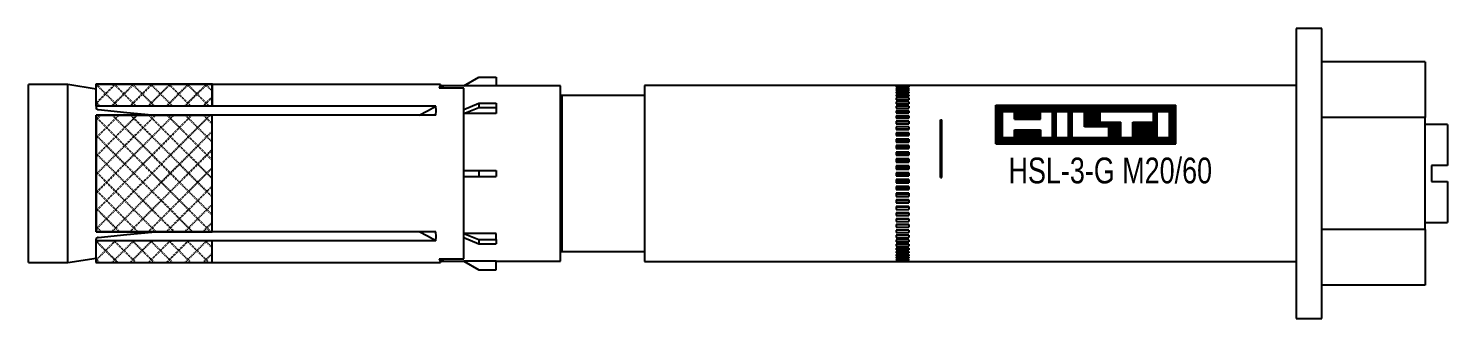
# Model space of a CAD drawing. Header units: millimetres. Extents: x 296 to 4896, y 152 to 3333.
# Drawn here: x 2755.9 to 2975.9, y 586.6 to 631.6 of the extents above; entities that cross this region are included whole.
import ezdxf
from ezdxf.enums import TextEntityAlignment as Align

# ---------------------------------------------------------------- set-up
doc = ezdxf.new("R2010")
doc.units = ezdxf.units.MM
doc.linetypes.add('DASHED', pattern=[0.25, 0.15625, -0.09375])
for name, color, linetype in [('1', 1, 'DASHED'), ('10', 1, 'Continuous'), ('150', 7, 'Continuous'), ('160', 7, 'Continuous'), ('3', 4, 'Continuous')]:
    doc.layers.add(name, color=color, linetype=linetype)
doc.styles.get("Standard").update_dxf_attribs({"font": 'arial.ttf'})

# ---------------------------------------------------------------- blocks, each defined once
blk = doc.blocks.new('*X190')
at = {"layer": '1', "color": 0, "linetype": 'ByBlock'}
for p, q in [((135.34, 193.18), (138.38, 196.22)), ((135.34, 196.01), (135.55, 196.22)), ((135.37, 196.22), (138.73, 192.86)), ((137.85, 192.86), (141.21, 196.22)), ((138.19, 196.22), (141.56, 192.86)), ((140.67, 192.86), (144.04, 196.22)), ((141.02, 196.22), (144.38, 192.86)), ((143.5, 192.86), (146.87, 196.22)), ((143.85, 196.22), (147.21, 192.86)), ((146.33, 192.86), (149.7, 196.22)), ((146.67, 196.22), (150.04, 192.86)), ((149.16, 192.86), (152.53, 196.22)), ((149.5, 196.22), (152.86, 192.86)), ((152.33, 196.22), (153.41, 195.14)), ((151.99, 192.86), (153.41, 194.27)), ((135.34, 193.42), (135.9, 192.86))]:
    blk.add_line(p, q, dxfattribs=at)
blk = doc.blocks.new('*X191')
at = {"layer": '1', "color": 0, "linetype": 'ByBlock'}
for p, q in [((135.43, 173.8), (153.01, 191.36)), ((135.43, 176.62), (150.18, 191.36)), ((135.43, 179.45), (147.36, 191.36)), ((135.43, 182.28), (144.53, 191.36)), ((135.43, 185.1), (141.7, 191.36)), ((135.43, 187.93), (138.87, 191.36)), ((135.43, 190.76), (136.04, 191.36)), ((135.43, 191.08), (153.15, 173.34)), ((137.97, 191.36), (153.37, 175.95)), ((140.79, 191.36), (153.37, 178.78)), ((143.62, 191.36), (153.37, 181.61)), ((146.45, 191.36), (153.37, 184.44)), ((149.27, 191.36), (153.37, 187.27)), ((152.1, 191.36), (153.37, 190.1)), ((135.43, 188.25), (150.32, 173.34)), ((137.8, 173.34), (153.37, 188.89)), ((135.43, 185.42), (147.49, 173.34)), ((140.63, 173.34), (153.37, 186.06)), ((143.46, 173.34), (153.37, 183.24)), ((135.43, 182.59), (144.66, 173.34)), ((146.29, 173.34), (153.37, 180.41)), ((135.43, 179.76), (141.84, 173.34)), ((135.43, 176.93), (139.01, 173.34)), ((149.12, 173.34), (153.37, 177.58)), ((135.43, 174.1), (136.18, 173.34)), ((151.95, 173.34), (153.37, 174.75))]:
    blk.add_line(p, q, dxfattribs=at)
blk = doc.blocks.new('*X192')
at = {"layer": '1', "color": 0, "linetype": 'ByBlock'}
for p, q in [((135.36, 168.92), (138.39, 171.95)), ((135.36, 171.75), (135.56, 171.95)), ((135.36, 171.94), (138.74, 168.56)), ((137.83, 168.56), (141.22, 171.95)), ((138.17, 171.95), (141.56, 168.56)), ((140.66, 168.56), (144.05, 171.95)), ((141, 171.95), (144.39, 168.56)), ((143.49, 168.56), (146.88, 171.95)), ((143.83, 171.95), (147.22, 168.56)), ((146.32, 168.56), (149.71, 171.95)), ((146.66, 171.95), (150.05, 168.56)), ((149.15, 168.56), (152.54, 171.95)), ((149.48, 171.95), (152.87, 168.56)), ((152.31, 171.95), (153.39, 170.87)), ((151.98, 168.56), (153.39, 169.97)), ((135.36, 169.11), (135.91, 168.56))]:
    blk.add_line(p, q, dxfattribs=at)
blk = doc.blocks.new('HSL-3-G M20-60')
at = {"layer": '1', "color": 3, "linetype": 'Continuous'}
for p, q in [((0, 22.5), (-4, 22.5)), ((-4, 22.5), (-4, -22.5)), ((0, -22.5), (0, 22.5)), ((-194.39, 13.8), (-200.5, 13.8)), ((-200.5, -13.8), (-200.5, 13.8)), ((-190, 13.1), (-194.39, 13.8)), ((-194.39, -13.8), (-194.39, 13.8)), ((-172, 13.8), (-190, 13.8)), ((-190, 10.44), (-190, 13.8)), ((-136.6, 13.8), (-172.01, 13.8)), ((-133, 13.21), (-136.81, 13.21)), ((-133, 13.6), (-136.5, 13.6)), ((-136.5, 13.37), (-136.5, 13.6)), ((-136.5, 13.21), (-136.5, 13.37)), ((-133, 13.6), (-130.66, 14.95)), ((-133, 13.6), (-133, 13.59)), ((-128, 13.59), (-133, 13.59)), ((-133, -13.21), (-133, 13.21)), ((-130.66, 14.95), (-128, 14.95)), ((-128, 14.95), (-128, 13.59)), ((-118, 13.6), (-128, 13.6)), ((-118, -13.6), (-118, 13.6)), ((-66, 13.65), (-105, 13.65)), ((-105, 13.65), (-105, -13.65)), ((-66, 13.65), (-64, 13.65)), ((-66, 13.65), (-66, 13.65)), ((-64, 13.65), (-66, 13.65)), ((-64, 13.62), (-66, 13.62)), ((-66, 13.62), (-66, 13.57)), ((-66, 13.57), (-64, 13.57)), ((-64, 13.5), (-66, 13.5)), ((-66, 13.5), (-66, 13.42)), ((-66, 13.42), (-64, 13.42)), ((-66, 13.3), (-66, 13.18)), ((-64, 13.3), (-66, 13.3)), ((-4, 13.65), (-64, 13.65)), ((-64, 13.65), (-64, 13.65)), ((-64, 13.62), (-64, 13.57)), ((-64, 13.5), (-64, 13.42)), ((-64, 13.3), (-64, 13.18)), ((-105, 12.1), (-117.8, 12.1)), ((-66, 13.18), (-64, 13.18)), ((-66, 13.02), (-66, 12.86)), ((-64, 13.02), (-66, 13.02)), ((-66, 12.86), (-64, 12.86)), ((-66, 12.66), (-66, 12.47)), ((-64, 12.66), (-66, 12.66)), ((-66, 12.47), (-64, 12.47)), ((-66, 12.22), (-66, 11.99)), ((-64, 12.22), (-66, 12.22)), ((-66, 11.99), (-64, 11.99)), ((-64, 11.71), (-66, 11.71)), ((-66, 11.71), (-66, 11.44)), ((-66, 11.44), (-64, 11.44)), ((-66, 11.12), (-66, 10.82)), ((-64, 11.12), (-66, 11.12)), ((-64, 13.02), (-64, 12.86)), ((-64, 12.66), (-64, 12.47)), ((-64, 12.22), (-64, 11.99)), ((-64, 11.71), (-64, 11.44)), ((-64, 11.12), (-64, 10.82)), ((-172, 10.44), (-190, 10.44)), ((-190, 10.44), (-190, 10.19)), ((-190, -9.03), (-190, 9.03)), ((-172, 9.03), (-190, 9.03)), ((-137.34, 10.44), (-172, 10.44)), ((-137.34, 9.03), (-172, 9.03)), ((-133, 9.93), (-130.66, 10.89)), ((-133, 9.3), (-130.66, 10.25)), ((-128, 9.29), (-133, 9.29)), ((-130.66, 10.89), (-128, 10.89)), ((-130.66, 10.89), (-130.66, 10.25)), ((-130.66, 10.25), (-128, 10.25)), ((-128, 10.89), (-128, 10.25)), ((-128, 10.25), (-128, 9.29)), ((-66, 10.82), (-64, 10.82)), ((-66, 10.46), (-66, 10.14)), ((-64, 10.46), (-66, 10.46)), ((-66, 10.14), (-64, 10.14)), ((-66, 9.74), (-66, 9.39)), ((-64, 9.74), (-66, 9.74)), ((-64, 9.39), (-66, 9.39)), ((-66, 9.39), (-64, 9.39)), ((-66, 8.96), (-66, 8.58)), ((-64, 8.96), (-66, 8.96)), ((-64, 10.46), (-64, 10.14)), ((-64, 9.74), (-64, 9.39)), ((-64, 8.96), (-64, 8.58)), ((-64, 8.61), (-66, 8.61)), ((-66, 8.58), (-64, 8.58)), ((-66, 8.13), (-66, 7.72)), ((-64, 8.13), (-66, 8.13)), ((-64, 7.78), (-66, 7.78)), ((-66, 7.72), (-64, 7.72)), ((-64, 7.24), (-66, 7.24)), ((-66, 7.24), (-66, 6.82)), ((-64, 6.9), (-66, 6.9)), ((-66, 6.82), (-64, 6.82)), ((-64, 8.13), (-64, 7.72)), ((-64, 7.24), (-64, 6.82)), ((-59.1, -0.6), (-59.1, 8.31)), ((-59.1, 8.31), (-58.9, 8.31)), ((-58.9, -0.6), (-58.9, 8.31)), ((19.5, 7.6), (16, 7.6)), ((19.5, 7.6), (19.5, 1.25)), ((-64, 6.31), (-66, 6.31)), ((-66, 6.31), (-66, 5.87)), ((-64, 5.98), (-66, 5.98)), ((-66, 5.87), (-64, 5.87)), ((-66, 5.34), (-66, 4.88)), ((-64, 5.34), (-66, 5.34)), ((-64, 5.02), (-66, 5.02)), ((-66, 4.88), (-64, 4.88)), ((-64, 6.31), (-64, 5.87)), ((-64, 5.34), (-64, 4.88)), ((-66, 4.34), (-66, 3.87)), ((-64, 4.34), (-66, 4.34)), ((-64, 4.03), (-66, 4.03)), ((-66, 3.87), (-64, 3.87)), ((-66, 3.31), (-66, 2.83)), ((-64, 3.31), (-66, 3.31)), ((-64, 3.01), (-66, 3.01)), ((-66, 2.83), (-64, 2.83)), ((-66, 2.26), (-66, 1.77)), ((-64, 2.26), (-66, 2.26)), ((-64, 4.34), (-64, 3.87)), ((-64, 3.31), (-64, 2.83)), ((-64, 2.26), (-64, 1.77)), ((-133, 0.45), (-130.66, 0.45)), ((-130.66, 0.45), (-130.66, -0.45)), ((-130.66, 0.45), (-128, 0.45)), ((-128, 0.45), (-128, -0.45)), ((-64, 1.98), (-66, 1.98)), ((-66, 1.77), (-64, 1.77)), ((-66, 1.2), (-66, 0.7)), ((-64, 1.2), (-66, 1.2)), ((-64, 0.93), (-66, 0.93)), ((-66, 0.7), (-64, 0.7)), ((-64, 0.13), (-66, 0.13)), ((-66, 0.13), (-66, -0.37)), ((-64, 1.2), (-64, 0.7)), ((-64, 0.13), (-64, -0.37)), ((19.5, 1.25), (17, 1.25)), ((17, 1.25), (17, -1.25)), ((-133, -0.45), (-130.66, -0.45)), ((-130.66, -0.45), (-128, -0.45)), ((-64, -0.12), (-66, -0.12)), ((-66, -0.37), (-64, -0.37)), ((-66, -0.94), (-66, -1.44)), ((-64, -0.94), (-66, -0.94)), ((-64, -1.17), (-66, -1.17)), ((-66, -1.44), (-64, -1.44)), ((-66, -2.01), (-66, -2.5)), ((-64, -2.01), (-66, -2.01)), ((-64, -0.94), (-64, -1.44)), ((-64, -2.01), (-64, -2.5)), ((-59.1, -0.6), (-58.9, -0.6)), ((17, -1.25), (19.5, -1.25)), ((19.5, -1.25), (19.5, -7.6)), ((-64, -2.21), (-66, -2.21)), ((-66, -2.5), (-64, -2.5)), ((-66, -3.06), (-66, -3.54)), ((-64, -3.06), (-66, -3.06)), ((-64, -3.24), (-66, -3.24)), ((-66, -3.54), (-64, -3.54)), ((-66, -4.1), (-66, -4.57)), ((-64, -4.1), (-66, -4.1)), ((-64, -4.25), (-66, -4.25)), ((-64, -3.06), (-64, -3.54)), ((-64, -4.1), (-64, -4.57)), ((-66, -4.57), (-64, -4.57)), ((-66, -5.1), (-66, -5.56)), ((-64, -5.1), (-66, -5.1)), ((-64, -5.24), (-66, -5.24)), ((-66, -5.56), (-64, -5.56)), ((-66, -6.08), (-66, -6.52)), ((-64, -6.08), (-66, -6.08)), ((-64, -6.19), (-66, -6.19)), ((-66, -6.52), (-64, -6.52)), ((-64, -5.1), (-64, -5.56)), ((-64, -6.08), (-64, -6.52)), ((-66, -7.02), (-66, -7.44)), ((-64, -7.02), (-66, -7.02)), ((-64, -7.1), (-66, -7.1)), ((-66, -7.44), (-64, -7.44)), ((-66, -7.92), (-66, -8.32)), ((-64, -7.92), (-66, -7.92)), ((-64, -7.97), (-66, -7.97)), ((-66, -8.32), (-64, -8.32)), ((-66, -8.77), (-66, -9.14)), ((-64, -8.77), (-66, -8.77)), ((-64, -8.79), (-66, -8.79)), ((-64, -7.02), (-64, -7.44)), ((-64, -7.92), (-64, -8.32)), ((-64, -8.77), (-64, -9.14)), ((16, -7.6), (19.5, -7.6)), ((-172, -9.03), (-190, -9.03)), ((-190, -10.44), (-190, -10.19)), ((-172, -10.44), (-190, -10.44)), ((-190, -13.8), (-190, -10.44)), ((-137.34, -9.03), (-172, -9.03)), ((-137.34, -10.44), (-172, -10.44)), ((-128, -9.29), (-133, -9.29)), ((-133, -9.3), (-130.66, -10.25)), ((-133, -9.93), (-130.66, -10.89)), ((-130.66, -10.25), (-130.66, -10.89)), ((-130.66, -10.25), (-128, -10.25)), ((-130.66, -10.89), (-128, -10.89)), ((-128, -10.25), (-128, -9.29)), ((-128, -10.25), (-128, -10.89)), ((-66, -9.14), (-64, -9.14)), ((-66, -9.56), (-66, -9.91)), ((-64, -9.56), (-66, -9.56)), ((-66, -9.91), (-64, -9.91)), ((-66, -10.3), (-66, -10.61)), ((-64, -10.3), (-66, -10.3)), ((-66, -10.61), (-64, -10.61)), ((-66, -10.97), (-66, -11.25)), ((-64, -10.97), (-66, -10.97)), ((-64, -9.56), (-64, -9.91)), ((-64, -10.3), (-64, -10.61)), ((-64, -10.97), (-64, -11.25)), ((-194.39, -13.8), (-190, -13.1)), ((-117.8, -12.1), (-105, -12.1)), ((-66, -11.25), (-64, -11.25)), ((-66, -11.57), (-66, -11.83)), ((-64, -11.57), (-66, -11.57)), ((-66, -11.83), (-64, -11.83)), ((-66, -12.1), (-66, -12.32)), ((-64, -12.1), (-66, -12.1)), ((-66, -12.32), (-64, -12.32)), ((-66, -12.56), (-66, -12.75)), ((-64, -12.56), (-66, -12.56)), ((-66, -12.75), (-64, -12.75)), ((-66, -12.94), (-66, -13.09)), ((-64, -12.94), (-66, -12.94)), ((-66, -13.09), (-64, -13.09)), ((-64, -11.57), (-64, -11.83)), ((-64, -12.1), (-64, -12.32)), ((-64, -12.56), (-64, -12.75)), ((-64, -12.94), (-64, -13.09)), ((-200.5, -13.8), (-194.39, -13.8)), ((-190, -13.8), (-172, -13.8)), ((-172.01, -13.8), (-136.6, -13.8)), ((-136.81, -13.21), (-133, -13.21)), ((-136.5, -13.37), (-136.5, -13.21)), ((-136.5, -13.6), (-136.5, -13.37)), ((-136.5, -13.6), (-133, -13.6)), ((-128, -13.59), (-133, -13.59)), ((-133, -13.6), (-133, -13.59)), ((-133, -13.6), (-130.66, -14.95)), ((-130.66, -14.95), (-128, -14.95)), ((-128, -14.95), (-128, -13.59)), ((-128, -13.6), (-118, -13.6)), ((-105, -13.65), (-66, -13.65)), ((-66, -13.24), (-66, -13.35)), ((-64, -13.24), (-66, -13.24)), ((-66, -13.35), (-64, -13.35)), ((-66, -13.46), (-66, -13.53)), ((-64, -13.46), (-66, -13.46)), ((-66, -13.53), (-64, -13.53)), ((-66, -13.6), (-66, -13.63)), ((-64, -13.6), (-66, -13.6)), ((-66, -13.63), (-64, -13.63)), ((-64, -13.65), (-66, -13.65)), ((-64, -13.24), (-64, -13.35)), ((-64, -13.46), (-64, -13.53)), ((-64, -13.6), (-64, -13.63)), ((-64, -13.65), (-4, -13.65)), ((-4, -22.5), (0, -22.5))]:
    blk.add_line(p, q, dxfattribs=at)
at = {"layer": '1', "color": 1, "linetype": 'Continuous'}
for p, q in [((-172, 10.44), (-172, 13.8)), ((-117.8, 12.1), (-117.8, -12.1)), ((-172, -9.03), (-172, 9.03)), ((-172, -13.8), (-172, -10.44))]:
    blk.add_line(p, q, dxfattribs=at)
at = {"layer": '1', "color": 3, "linetype": 'Continuous'}
for points in [[(-136.6, 13.8, 0), (-136.61, 13.78, 0), (-136.62, 13.73, 0), (-136.65, 13.65, 0), (-136.7, 13.54, 0), (-136.75, 13.39, 0), (-136.81, 13.21, 0)], [(-135.76, 13.21, 0), (-136.13, 13.29, 0), (-136.5, 13.37, 0)], [(-190, 10.19, 0), (-189.97, 10.09, 0), (-189.9, 10.01, 0), (-189.79, 9.94, 0), (-189.66, 9.91, 0)], [(-189.66, 9.91, 0), (-185.22, 9.47, 0), (-180.78, 9.03, 0)], [(-139.9, 9.03, 0), (-138.61, 9.72, 0), (-137.34, 10.44, 0)], [(-137.34, 9.03, 0), (-137.3, 9.76, 0), (-137.34, 10.44, 0)], [(-59.1, 8.31, 0), (-59.1, 8.3, 0), (-59.1, 8.3, 0), (-59.1, 8.29, 0), (-59.09, 8.29, 0), (-59.09, 8.28, 0), (-59.08, 8.28, 0), (-59.08, 8.27, 0), (-59.07, 8.27, 0), (-59.06, 8.26, 0), (-59.06, 8.26, 0), (-59.05, 8.26, 0), (-59.04, 8.25, 0), (-59.03, 8.25, 0), (-59.02, 8.25, 0), (-59.01, 8.25, 0), (-59, 8.25, 0), (-58.99, 8.25, 0), (-58.98, 8.25, 0), (-58.97, 8.25, 0), (-58.96, 8.25, 0), (-58.95, 8.26, 0), (-58.94, 8.26, 0), (-58.94, 8.26, 0), (-58.93, 8.27, 0), (-58.92, 8.27, 0), (-58.92, 8.28, 0), (-58.91, 8.28, 0), (-58.91, 8.29, 0), (-58.9, 8.29, 0), (-58.9, 8.3, 0), (-58.9, 8.3, 0), (-58.9, 8.31, 0)], [(-58.9, -0.6, 0), (-58.9, -0.59, 0), (-58.9, -0.59, 0), (-58.9, -0.59, 0), (-58.91, -0.59, 0), (-58.91, -0.59, 0), (-58.92, -0.59, 0), (-58.92, -0.59, 0), (-58.93, -0.59, 0), (-58.94, -0.59, 0), (-58.94, -0.59, 0), (-58.95, -0.59, 0), (-58.96, -0.59, 0), (-58.97, -0.59, 0), (-58.98, -0.59, 0), (-58.99, -0.59, 0), (-59, -0.59, 0), (-59.01, -0.59, 0), (-59.02, -0.59, 0), (-59.03, -0.59, 0), (-59.04, -0.59, 0), (-59.05, -0.59, 0), (-59.06, -0.59, 0), (-59.06, -0.59, 0), (-59.07, -0.59, 0), (-59.08, -0.59, 0), (-59.08, -0.59, 0), (-59.09, -0.59, 0), (-59.09, -0.59, 0), (-59.1, -0.59, 0), (-59.1, -0.59, 0), (-59.1, -0.59, 0), (-59.1, -0.6, 0)], [(-189.66, -9.91, 0), (-189.79, -9.94, 0), (-189.9, -10.01, 0), (-189.97, -10.09, 0), (-190, -10.19, 0)], [(-189.66, -9.91, 0), (-185.22, -9.47, 0), (-180.78, -9.03, 0)], [(-137.34, -10.44, 0), (-138.61, -9.72, 0), (-139.9, -9.03, 0)], [(-137.34, -10.44, 0), (-137.3, -9.76, 0), (-137.34, -9.03, 0)], [(-136.81, -13.21, 0), (-136.72, -13.47, 0), (-136.65, -13.65, 0), (-136.61, -13.76, 0), (-136.6, -13.8, 0)], [(-136.5, -13.37, 0), (-136.13, -13.29, 0), (-135.76, -13.21, 0)], [(-66, -13.65, 0), (-66, -13.65, 0), (-66, -13.65, 0)], [(-64, -13.65, 0), (-64, -13.65, 0), (-64, -13.65, 0)]]:
    blk.add_polyline3d(points, dxfattribs=at)
at = {"layer": '1', "color": 3, "linetype": 'Continuous', "extrusion": (0, 0, -1)}
for centre, start, end in [((117.8, 12.3), 270, 0), ((117.8, -12.3), 0, 90)]:
    blk.add_arc(centre, 0.2, start, end, dxfattribs=at)
at = {"layer": '10'}
for p, q in [((-50.51, 4.61), (-50.51, 10.61)), ((-50.51, 10.61), (-22.63, 10.61)), ((-50.46, 10.61), (-50.46, 4.61)), ((-50.36, 4.61), (-50.36, 10.61)), ((-50.26, 10.61), (-50.26, 4.61)), ((-50.16, 4.61), (-50.16, 10.61)), ((-50.06, 10.61), (-50.06, 4.61)), ((-49.96, 4.61), (-49.96, 10.61)), ((-49.86, 10.61), (-49.86, 4.61)), ((-49.76, 4.61), (-49.76, 10.61)), ((-49.66, 10.61), (-49.66, 4.61)), ((-49.56, 4.61), (-49.56, 10.61)), ((-49.51, 5.61), (-49.51, 9.61)), ((-49.51, 9.61), (-47.63, 9.61)), ((-49.46, 10.61), (-49.46, 9.61)), ((-49.36, 9.61), (-49.36, 10.61)), ((-49.26, 10.61), (-49.26, 9.61)), ((-49.16, 9.61), (-49.16, 10.61)), ((-49.06, 10.61), (-49.06, 9.61)), ((-48.96, 9.61), (-48.96, 10.61)), ((-48.86, 10.61), (-48.86, 9.61)), ((-48.76, 9.61), (-48.76, 10.61)), ((-48.66, 10.61), (-48.66, 9.61)), ((-48.56, 9.61), (-48.56, 10.61)), ((-48.46, 10.61), (-48.46, 9.61)), ((-48.36, 9.61), (-48.36, 10.61)), ((-48.26, 10.61), (-48.26, 9.61)), ((-48.16, 9.61), (-48.16, 10.61)), ((-48.06, 10.61), (-48.06, 9.61)), ((-47.96, 9.61), (-47.96, 10.61)), ((-47.86, 10.61), (-47.86, 9.61)), ((-47.76, 9.61), (-47.76, 10.61)), ((-47.66, 10.61), (-47.66, 9.61)), ((-47.63, 8.43), (-47.63, 9.61)), ((-47.56, 8.43), (-47.56, 10.61)), ((-47.46, 10.61), (-47.46, 8.43)), ((-47.36, 8.43), (-47.36, 10.61)), ((-47.26, 10.61), (-47.26, 8.43)), ((-47.16, 8.43), (-47.16, 10.61)), ((-47.06, 10.61), (-47.06, 8.43)), ((-46.96, 8.43), (-46.96, 10.61)), ((-46.86, 10.61), (-46.86, 8.43)), ((-46.76, 8.43), (-46.76, 10.61)), ((-46.66, 10.61), (-46.66, 8.43)), ((-46.56, 8.43), (-46.56, 10.61)), ((-46.46, 10.61), (-46.46, 8.43)), ((-46.36, 8.43), (-46.36, 10.61)), ((-46.26, 10.61), (-46.26, 8.43)), ((-46.16, 8.43), (-46.16, 10.61)), ((-46.06, 10.61), (-46.06, 8.43)), ((-45.96, 8.43), (-45.96, 10.61)), ((-45.86, 10.61), (-45.86, 8.43)), ((-45.76, 8.43), (-45.76, 10.61)), ((-45.66, 10.61), (-45.66, 8.43)), ((-45.56, 8.43), (-45.56, 10.61)), ((-45.46, 10.61), (-45.46, 8.43)), ((-45.36, 8.43), (-45.36, 10.61)), ((-45.26, 10.61), (-45.26, 8.43)), ((-45.16, 8.43), (-45.16, 10.61)), ((-45.06, 10.61), (-45.06, 8.43)), ((-44.96, 8.43), (-44.96, 10.61)), ((-44.86, 10.61), (-44.86, 8.43)), ((-44.76, 8.43), (-44.76, 10.61)), ((-44.66, 10.61), (-44.66, 8.43)), ((-44.56, 8.43), (-44.56, 10.61)), ((-44.46, 10.61), (-44.46, 8.43)), ((-44.36, 8.43), (-44.36, 10.61)), ((-44.26, 10.61), (-44.26, 8.43)), ((-44.16, 8.43), (-44.16, 10.61)), ((-44.06, 10.61), (-44.06, 8.43)), ((-43.96, 8.43), (-43.96, 10.61)), ((-43.86, 10.61), (-43.86, 8.43)), ((-43.76, 8.43), (-43.76, 10.61)), ((-43.66, 10.61), (-43.66, 8.43)), ((-43.63, 9.61), (-41.75, 9.61)), ((-43.63, 8.43), (-43.63, 9.61)), ((-43.56, 9.61), (-43.56, 10.61)), ((-43.46, 10.61), (-43.46, 9.61)), ((-43.36, 9.61), (-43.36, 10.61)), ((-43.26, 10.61), (-43.26, 9.61)), ((-43.16, 9.61), (-43.16, 10.61)), ((-43.06, 10.61), (-43.06, 9.61)), ((-42.96, 9.61), (-42.96, 10.61)), ((-42.86, 10.61), (-42.86, 9.61)), ((-42.76, 9.61), (-42.76, 10.61)), ((-42.66, 10.61), (-42.66, 9.61)), ((-42.56, 9.61), (-42.56, 10.61)), ((-42.46, 10.61), (-42.46, 9.61)), ((-42.36, 9.61), (-42.36, 10.61)), ((-42.26, 10.61), (-42.26, 9.61)), ((-42.16, 9.61), (-42.16, 10.61)), ((-42.06, 10.61), (-42.06, 9.61)), ((-41.96, 9.61), (-41.96, 10.61)), ((-41.86, 10.61), (-41.86, 9.61)), ((-41.76, 9.61), (-41.76, 10.61)), ((-41.75, 5.61), (-41.75, 9.61)), ((-41.66, 10.61), (-41.66, 4.61)), ((-41.56, 4.61), (-41.56, 10.61)), ((-41.46, 10.61), (-41.46, 4.61)), ((-41.36, 4.61), (-41.36, 10.61)), ((-41.26, 10.61), (-41.26, 4.61)), ((-41.16, 9.61), (-41.16, 10.61)), ((-41.16, 9.61), (-39.28, 9.61)), ((-41.16, 5.61), (-41.16, 9.61)), ((-41.06, 10.61), (-41.06, 9.61)), ((-40.96, 9.61), (-40.96, 10.61)), ((-40.86, 10.61), (-40.86, 9.61)), ((-40.76, 9.61), (-40.76, 10.61)), ((-40.66, 10.61), (-40.66, 9.61)), ((-40.56, 9.61), (-40.56, 10.61)), ((-40.46, 10.61), (-40.46, 9.61)), ((-40.36, 9.61), (-40.36, 10.61)), ((-40.26, 10.61), (-40.26, 9.61)), ((-40.16, 9.61), (-40.16, 10.61)), ((-40.06, 10.61), (-40.06, 9.61)), ((-39.96, 9.61), (-39.96, 10.61)), ((-39.86, 10.61), (-39.86, 9.61)), ((-39.76, 9.61), (-39.76, 10.61)), ((-39.66, 10.61), (-39.66, 9.61)), ((-39.56, 9.61), (-39.56, 10.61)), ((-39.46, 10.61), (-39.46, 9.61)), ((-39.36, 9.61), (-39.36, 10.61)), ((-39.28, 5.61), (-39.28, 9.61)), ((-39.26, 10.61), (-39.26, 4.61)), ((-39.16, 4.61), (-39.16, 10.61)), ((-39.06, 10.61), (-39.06, 4.61)), ((-38.96, 4.61), (-38.96, 10.61)), ((-38.86, 10.61), (-38.86, 4.61)), ((-38.76, 4.61), (-38.76, 10.61)), ((-38.69, 9.61), (-36.81, 9.61)), ((-38.69, 5.61), (-38.69, 9.61)), ((-38.66, 10.61), (-38.66, 9.61)), ((-38.56, 9.61), (-38.56, 10.61)), ((-38.46, 10.61), (-38.46, 9.61)), ((-38.36, 9.61), (-38.36, 10.61)), ((-38.26, 10.61), (-38.26, 9.61)), ((-38.16, 9.61), (-38.16, 10.61)), ((-38.06, 10.61), (-38.06, 9.61)), ((-37.96, 9.61), (-37.96, 10.61)), ((-37.86, 10.61), (-37.86, 9.61)), ((-37.76, 9.61), (-37.76, 10.61)), ((-37.66, 10.61), (-37.66, 9.61)), ((-37.56, 9.61), (-37.56, 10.61)), ((-37.46, 10.61), (-37.46, 9.61)), ((-37.36, 9.61), (-37.36, 10.61)), ((-37.26, 10.61), (-37.26, 9.61)), ((-37.16, 9.61), (-37.16, 10.61)), ((-37.06, 10.61), (-37.06, 9.61)), ((-36.96, 9.61), (-36.96, 10.61)), ((-36.86, 10.61), (-36.86, 9.61)), ((-36.81, 7.26), (-36.81, 9.61)), ((-36.76, 7.26), (-36.76, 10.61)), ((-36.66, 10.61), (-36.66, 7.26)), ((-36.56, 7.26), (-36.56, 10.61)), ((-36.46, 10.61), (-36.46, 7.26)), ((-36.36, 7.26), (-36.36, 10.61)), ((-36.26, 10.61), (-36.26, 7.26)), ((-36.16, 7.26), (-36.16, 10.61)), ((-36.06, 10.61), (-36.06, 7.26)), ((-35.96, 7.26), (-35.96, 10.61)), ((-35.86, 10.61), (-35.86, 7.26)), ((-35.76, 7.26), (-35.76, 10.61)), ((-35.66, 10.61), (-35.66, 7.26)), ((-35.56, 7.26), (-35.56, 10.61)), ((-35.46, 10.61), (-35.46, 7.26)), ((-35.36, 7.26), (-35.36, 10.61)), ((-35.26, 10.61), (-35.26, 7.26)), ((-35.16, 7.26), (-35.16, 10.61)), ((-35.06, 10.61), (-35.06, 7.26)), ((-34.96, 7.26), (-34.96, 10.61)), ((-34.86, 10.61), (-34.86, 7.26)), ((-34.76, 7.26), (-34.76, 10.61)), ((-34.66, 10.61), (-34.66, 7.26)), ((-34.56, 7.26), (-34.56, 10.61)), ((-34.46, 10.61), (-34.46, 7.26)), ((-34.36, 7.26), (-34.36, 10.61)), ((-34.34, 9.61), (-26.1, 9.61)), ((-34.34, 7.96), (-34.34, 9.61)), ((-34.26, 10.61), (-34.26, 9.61)), ((-34.16, 9.61), (-34.16, 10.61)), ((-34.06, 10.61), (-34.06, 9.61)), ((-33.96, 9.61), (-33.96, 10.61)), ((-33.86, 10.61), (-33.86, 9.61)), ((-33.76, 9.61), (-33.76, 10.61)), ((-33.66, 10.61), (-33.66, 9.61)), ((-33.56, 9.61), (-33.56, 10.61)), ((-33.46, 10.61), (-33.46, 9.61)), ((-33.36, 9.61), (-33.36, 10.61)), ((-33.26, 10.61), (-33.26, 9.61)), ((-33.16, 9.61), (-33.16, 10.61)), ((-33.06, 10.61), (-33.06, 9.61)), ((-32.96, 9.61), (-32.96, 10.61)), ((-32.86, 10.61), (-32.86, 9.61)), ((-32.76, 9.61), (-32.76, 10.61)), ((-32.66, 10.61), (-32.66, 9.61)), ((-32.56, 9.61), (-32.56, 10.61)), ((-32.46, 10.61), (-32.46, 9.61)), ((-32.36, 9.61), (-32.36, 10.61)), ((-32.26, 10.61), (-32.26, 9.61)), ((-32.16, 9.61), (-32.16, 10.61)), ((-32.06, 10.61), (-32.06, 9.61)), ((-31.96, 9.61), (-31.96, 10.61)), ((-31.86, 10.61), (-31.86, 9.61)), ((-31.76, 9.61), (-31.76, 10.61)), ((-31.66, 10.61), (-31.66, 9.61)), ((-31.56, 9.61), (-31.56, 10.61)), ((-31.46, 10.61), (-31.46, 9.61)), ((-31.36, 9.61), (-31.36, 10.61)), ((-31.26, 10.61), (-31.26, 9.61)), ((-31.16, 9.61), (-31.16, 10.61)), ((-31.06, 10.61), (-31.06, 9.61)), ((-30.96, 9.61), (-30.96, 10.61)), ((-30.86, 10.61), (-30.86, 9.61)), ((-30.76, 9.61), (-30.76, 10.61)), ((-30.66, 10.61), (-30.66, 9.61)), ((-30.56, 9.61), (-30.56, 10.61)), ((-30.46, 10.61), (-30.46, 9.61)), ((-30.36, 9.61), (-30.36, 10.61)), ((-30.26, 10.61), (-30.26, 9.61)), ((-30.16, 9.61), (-30.16, 10.61)), ((-30.06, 10.61), (-30.06, 9.61)), ((-29.96, 9.61), (-29.96, 10.61)), ((-29.86, 10.61), (-29.86, 9.61)), ((-29.76, 9.61), (-29.76, 10.61)), ((-29.66, 10.61), (-29.66, 9.61)), ((-29.56, 9.61), (-29.56, 10.61)), ((-29.46, 10.61), (-29.46, 9.61)), ((-29.36, 9.61), (-29.36, 10.61)), ((-29.26, 10.61), (-29.26, 9.61)), ((-29.16, 9.61), (-29.16, 10.61)), ((-29.06, 10.61), (-29.06, 9.61)), ((-28.96, 9.61), (-28.96, 10.61)), ((-28.86, 10.61), (-28.86, 9.61)), ((-28.76, 9.61), (-28.76, 10.61)), ((-28.66, 10.61), (-28.66, 9.61)), ((-28.56, 9.61), (-28.56, 10.61)), ((-28.46, 10.61), (-28.46, 9.61)), ((-28.36, 9.61), (-28.36, 10.61)), ((-28.26, 10.61), (-28.26, 9.61)), ((-28.16, 9.61), (-28.16, 10.61)), ((-28.06, 10.61), (-28.06, 9.61)), ((-27.96, 9.61), (-27.96, 10.61)), ((-27.86, 10.61), (-27.86, 9.61)), ((-27.76, 9.61), (-27.76, 10.61)), ((-27.66, 10.61), (-27.66, 9.61)), ((-27.56, 9.61), (-27.56, 10.61)), ((-27.46, 10.61), (-27.46, 9.61)), ((-27.36, 9.61), (-27.36, 10.61)), ((-27.26, 10.61), (-27.26, 9.61)), ((-27.16, 9.61), (-27.16, 10.61)), ((-27.06, 10.61), (-27.06, 9.61)), ((-26.96, 9.61), (-26.96, 10.61)), ((-26.86, 10.61), (-26.86, 9.61)), ((-26.76, 9.61), (-26.76, 10.61)), ((-26.66, 10.61), (-26.66, 9.61)), ((-26.56, 9.61), (-26.56, 10.61)), ((-26.46, 10.61), (-26.46, 9.61)), ((-26.36, 9.61), (-26.36, 10.61)), ((-26.26, 10.61), (-26.26, 9.61)), ((-26.16, 9.61), (-26.16, 10.61)), ((-26.1, 7.96), (-26.1, 9.61)), ((-26.06, 10.61), (-26.06, 4.61)), ((-25.96, 4.61), (-25.96, 10.61)), ((-25.86, 10.61), (-25.86, 4.61)), ((-25.76, 4.61), (-25.76, 10.61)), ((-25.66, 10.61), (-25.66, 4.61)), ((-25.56, 4.61), (-25.56, 10.61)), ((-25.51, 9.61), (-23.63, 9.61)), ((-25.51, 5.61), (-25.51, 9.61)), ((-25.46, 10.61), (-25.46, 9.61)), ((-25.36, 9.61), (-25.36, 10.61)), ((-25.26, 10.61), (-25.26, 9.61)), ((-25.16, 9.61), (-25.16, 10.61)), ((-25.06, 10.61), (-25.06, 9.61)), ((-24.96, 9.61), (-24.96, 10.61)), ((-24.86, 10.61), (-24.86, 9.61)), ((-24.76, 9.61), (-24.76, 10.61)), ((-24.66, 10.61), (-24.66, 9.61)), ((-24.56, 9.61), (-24.56, 10.61)), ((-24.46, 10.61), (-24.46, 9.61)), ((-24.36, 9.61), (-24.36, 10.61)), ((-24.26, 10.61), (-24.26, 9.61)), ((-24.16, 9.61), (-24.16, 10.61)), ((-24.06, 10.61), (-24.06, 9.61)), ((-23.96, 9.61), (-23.96, 10.61)), ((-23.86, 10.61), (-23.86, 9.61)), ((-23.76, 9.61), (-23.76, 10.61)), ((-23.66, 10.61), (-23.66, 9.61)), ((-23.63, 5.61), (-23.63, 9.61)), ((-23.56, 4.61), (-23.56, 10.61)), ((-23.46, 10.61), (-23.46, 4.61)), ((-23.36, 4.61), (-23.36, 10.61)), ((-23.26, 10.61), (-23.26, 4.61)), ((-23.16, 4.61), (-23.16, 10.61)), ((-23.06, 10.61), (-23.06, 4.61)), ((-22.96, 4.61), (-22.96, 10.61)), ((-22.86, 10.61), (-22.86, 4.61)), ((-22.76, 4.61), (-22.76, 10.61)), ((-22.66, 10.61), (-22.66, 4.61)), ((-22.63, 4.61), (-22.63, 10.61)), ((-47.63, 8.43), (-43.63, 8.43)), ((-47.63, 5.61), (-47.63, 6.78)), ((-47.63, 6.78), (-43.63, 6.78)), ((-47.56, 4.61), (-47.56, 6.78)), ((-47.46, 6.78), (-47.46, 4.61)), ((-47.36, 4.61), (-47.36, 6.78)), ((-47.26, 6.78), (-47.26, 4.61)), ((-47.16, 4.61), (-47.16, 6.78)), ((-47.06, 6.78), (-47.06, 4.61)), ((-46.96, 4.61), (-46.96, 6.78)), ((-46.86, 6.78), (-46.86, 4.61)), ((-46.76, 4.61), (-46.76, 6.78)), ((-46.66, 6.78), (-46.66, 4.61)), ((-46.56, 4.61), (-46.56, 6.78)), ((-46.46, 6.78), (-46.46, 4.61)), ((-46.36, 4.61), (-46.36, 6.78)), ((-46.26, 6.78), (-46.26, 4.61)), ((-46.16, 4.61), (-46.16, 6.78)), ((-46.06, 6.78), (-46.06, 4.61)), ((-45.96, 4.61), (-45.96, 6.78)), ((-45.86, 6.78), (-45.86, 4.61)), ((-45.76, 4.61), (-45.76, 6.78)), ((-45.66, 6.78), (-45.66, 4.61)), ((-45.56, 4.61), (-45.56, 6.78)), ((-45.46, 6.78), (-45.46, 4.61)), ((-45.36, 4.61), (-45.36, 6.78)), ((-45.26, 6.78), (-45.26, 4.61)), ((-45.16, 4.61), (-45.16, 6.78)), ((-45.06, 6.78), (-45.06, 4.61)), ((-44.96, 4.61), (-44.96, 6.78)), ((-44.86, 6.78), (-44.86, 4.61)), ((-44.76, 4.61), (-44.76, 6.78)), ((-44.66, 6.78), (-44.66, 4.61)), ((-44.56, 4.61), (-44.56, 6.78)), ((-44.46, 6.78), (-44.46, 4.61)), ((-44.36, 4.61), (-44.36, 6.78)), ((-44.26, 6.78), (-44.26, 4.61)), ((-44.16, 4.61), (-44.16, 6.78)), ((-44.06, 6.78), (-44.06, 4.61)), ((-43.96, 4.61), (-43.96, 6.78)), ((-43.86, 6.78), (-43.86, 4.61)), ((-43.76, 4.61), (-43.76, 6.78)), ((-43.66, 6.78), (-43.66, 4.61)), ((-43.63, 6.78), (-43.63, 5.61)), ((-33.04, 7.26), (-36.81, 7.26)), ((-34.34, 7.96), (-31.16, 7.96)), ((-34.26, 7.96), (-34.26, 7.26)), ((-34.16, 7.26), (-34.16, 7.96)), ((-34.06, 7.96), (-34.06, 7.26)), ((-33.96, 7.26), (-33.96, 7.96)), ((-33.86, 7.96), (-33.86, 7.26)), ((-33.76, 7.26), (-33.76, 7.96)), ((-33.66, 7.96), (-33.66, 7.26)), ((-33.56, 7.26), (-33.56, 7.96)), ((-33.46, 7.96), (-33.46, 7.26)), ((-33.36, 7.26), (-33.36, 7.96)), ((-33.26, 7.96), (-33.26, 7.26)), ((-33.16, 7.26), (-33.16, 7.96)), ((-33.06, 7.96), (-33.06, 7.26)), ((-33.04, 5.61), (-33.04, 7.26)), ((-32.96, 4.61), (-32.96, 7.96)), ((-32.86, 7.96), (-32.86, 4.61)), ((-32.76, 4.61), (-32.76, 7.96)), ((-32.66, 7.96), (-32.66, 4.61)), ((-32.56, 4.61), (-32.56, 7.96)), ((-32.46, 7.96), (-32.46, 4.61)), ((-32.36, 4.61), (-32.36, 7.96)), ((-32.26, 7.96), (-32.26, 4.61)), ((-32.16, 4.61), (-32.16, 7.96)), ((-32.06, 7.96), (-32.06, 4.61)), ((-31.96, 4.61), (-31.96, 7.96)), ((-31.86, 7.96), (-31.86, 4.61)), ((-31.76, 4.61), (-31.76, 7.96)), ((-31.66, 7.96), (-31.66, 4.61)), ((-31.56, 4.61), (-31.56, 7.96)), ((-31.46, 7.96), (-31.46, 4.61)), ((-31.36, 4.61), (-31.36, 7.96)), ((-31.26, 7.96), (-31.26, 4.61)), ((-31.16, 5.61), (-31.16, 7.96)), ((-29.28, 5.61), (-29.28, 7.96)), ((-29.28, 7.96), (-26.1, 7.96)), ((-29.26, 7.96), (-29.26, 4.61)), ((-29.16, 4.61), (-29.16, 7.96)), ((-29.06, 7.96), (-29.06, 4.61)), ((-28.96, 4.61), (-28.96, 7.96)), ((-28.86, 7.96), (-28.86, 4.61)), ((-28.76, 4.61), (-28.76, 7.96)), ((-28.66, 7.96), (-28.66, 4.61)), ((-28.56, 4.61), (-28.56, 7.96)), ((-28.46, 7.96), (-28.46, 4.61)), ((-28.36, 4.61), (-28.36, 7.96)), ((-28.26, 7.96), (-28.26, 4.61)), ((-28.16, 4.61), (-28.16, 7.96)), ((-28.06, 7.96), (-28.06, 4.61)), ((-27.96, 4.61), (-27.96, 7.96)), ((-27.86, 7.96), (-27.86, 4.61)), ((-27.76, 4.61), (-27.76, 7.96)), ((-27.66, 7.96), (-27.66, 4.61)), ((-27.56, 4.61), (-27.56, 7.96)), ((-27.46, 7.96), (-27.46, 4.61)), ((-27.36, 4.61), (-27.36, 7.96)), ((-27.26, 7.96), (-27.26, 4.61)), ((-27.16, 4.61), (-27.16, 7.96)), ((-27.06, 7.96), (-27.06, 4.61)), ((-26.96, 4.61), (-26.96, 7.96)), ((-26.86, 7.96), (-26.86, 4.61)), ((-26.76, 4.61), (-26.76, 7.96)), ((-26.66, 7.96), (-26.66, 4.61)), ((-26.56, 4.61), (-26.56, 7.96)), ((-26.46, 7.96), (-26.46, 4.61)), ((-26.36, 4.61), (-26.36, 7.96)), ((-26.26, 7.96), (-26.26, 4.61)), ((-26.16, 4.61), (-26.16, 7.96)), ((-50.51, 4.61), (-22.63, 4.61)), ((-49.51, 5.61), (-47.63, 5.61)), ((-49.46, 5.61), (-49.46, 4.61)), ((-49.36, 4.61), (-49.36, 5.61)), ((-49.26, 5.61), (-49.26, 4.61)), ((-49.16, 4.61), (-49.16, 5.61)), ((-49.06, 5.61), (-49.06, 4.61)), ((-48.96, 4.61), (-48.96, 5.61)), ((-48.86, 5.61), (-48.86, 4.61)), ((-48.76, 4.61), (-48.76, 5.61)), ((-48.66, 5.61), (-48.66, 4.61)), ((-48.56, 4.61), (-48.56, 5.61)), ((-48.46, 5.61), (-48.46, 4.61)), ((-48.36, 4.61), (-48.36, 5.61)), ((-48.26, 5.61), (-48.26, 4.61)), ((-48.16, 4.61), (-48.16, 5.61)), ((-48.06, 5.61), (-48.06, 4.61)), ((-47.96, 4.61), (-47.96, 5.61)), ((-47.86, 5.61), (-47.86, 4.61)), ((-47.76, 4.61), (-47.76, 5.61)), ((-47.66, 5.61), (-47.66, 4.61)), ((-43.63, 5.61), (-41.75, 5.61)), ((-43.56, 4.61), (-43.56, 5.61)), ((-43.46, 5.61), (-43.46, 4.61)), ((-43.36, 4.61), (-43.36, 5.61)), ((-43.26, 5.61), (-43.26, 4.61)), ((-43.16, 4.61), (-43.16, 5.61)), ((-43.06, 5.61), (-43.06, 4.61)), ((-42.96, 4.61), (-42.96, 5.61)), ((-42.86, 5.61), (-42.86, 4.61)), ((-42.76, 4.61), (-42.76, 5.61)), ((-42.66, 5.61), (-42.66, 4.61)), ((-42.56, 4.61), (-42.56, 5.61)), ((-42.46, 5.61), (-42.46, 4.61)), ((-42.36, 4.61), (-42.36, 5.61)), ((-42.26, 5.61), (-42.26, 4.61)), ((-42.16, 4.61), (-42.16, 5.61)), ((-42.06, 5.61), (-42.06, 4.61)), ((-41.96, 4.61), (-41.96, 5.61)), ((-41.86, 5.61), (-41.86, 4.61)), ((-41.76, 4.61), (-41.76, 5.61)), ((-41.16, 4.61), (-41.16, 5.61)), ((-41.16, 5.61), (-39.28, 5.61)), ((-41.06, 5.61), (-41.06, 4.61)), ((-40.96, 4.61), (-40.96, 5.61)), ((-40.86, 5.61), (-40.86, 4.61)), ((-40.76, 4.61), (-40.76, 5.61)), ((-40.66, 5.61), (-40.66, 4.61)), ((-40.56, 4.61), (-40.56, 5.61)), ((-40.46, 5.61), (-40.46, 4.61)), ((-40.36, 4.61), (-40.36, 5.61)), ((-40.26, 5.61), (-40.26, 4.61)), ((-40.16, 4.61), (-40.16, 5.61)), ((-40.06, 5.61), (-40.06, 4.61)), ((-39.96, 4.61), (-39.96, 5.61)), ((-39.86, 5.61), (-39.86, 4.61)), ((-39.76, 4.61), (-39.76, 5.61)), ((-39.66, 5.61), (-39.66, 4.61)), ((-39.56, 4.61), (-39.56, 5.61)), ((-39.46, 5.61), (-39.46, 4.61)), ((-39.36, 4.61), (-39.36, 5.61)), ((-38.69, 5.61), (-33.04, 5.61)), ((-38.66, 5.61), (-38.66, 4.61)), ((-38.56, 4.61), (-38.56, 5.61)), ((-38.46, 5.61), (-38.46, 4.61)), ((-38.36, 4.61), (-38.36, 5.61)), ((-38.26, 5.61), (-38.26, 4.61)), ((-38.16, 4.61), (-38.16, 5.61)), ((-38.06, 5.61), (-38.06, 4.61)), ((-37.96, 4.61), (-37.96, 5.61)), ((-37.86, 5.61), (-37.86, 4.61)), ((-37.76, 4.61), (-37.76, 5.61)), ((-37.66, 5.61), (-37.66, 4.61)), ((-37.56, 4.61), (-37.56, 5.61)), ((-37.46, 5.61), (-37.46, 4.61)), ((-37.36, 4.61), (-37.36, 5.61)), ((-37.26, 5.61), (-37.26, 4.61)), ((-37.16, 4.61), (-37.16, 5.61)), ((-37.06, 5.61), (-37.06, 4.61)), ((-36.96, 4.61), (-36.96, 5.61)), ((-36.86, 5.61), (-36.86, 4.61)), ((-36.76, 4.61), (-36.76, 5.61)), ((-36.66, 5.61), (-36.66, 4.61)), ((-36.56, 4.61), (-36.56, 5.61)), ((-36.46, 5.61), (-36.46, 4.61)), ((-36.36, 4.61), (-36.36, 5.61)), ((-36.26, 5.61), (-36.26, 4.61)), ((-36.16, 4.61), (-36.16, 5.61)), ((-36.06, 5.61), (-36.06, 4.61)), ((-35.96, 4.61), (-35.96, 5.61)), ((-35.86, 5.61), (-35.86, 4.61)), ((-35.76, 4.61), (-35.76, 5.61)), ((-35.66, 5.61), (-35.66, 4.61)), ((-35.56, 4.61), (-35.56, 5.61)), ((-35.46, 5.61), (-35.46, 4.61)), ((-35.36, 4.61), (-35.36, 5.61)), ((-35.26, 5.61), (-35.26, 4.61)), ((-35.16, 4.61), (-35.16, 5.61)), ((-35.06, 5.61), (-35.06, 4.61)), ((-34.96, 4.61), (-34.96, 5.61)), ((-34.86, 5.61), (-34.86, 4.61)), ((-34.76, 4.61), (-34.76, 5.61)), ((-34.66, 5.61), (-34.66, 4.61)), ((-34.56, 4.61), (-34.56, 5.61)), ((-34.46, 5.61), (-34.46, 4.61)), ((-34.36, 4.61), (-34.36, 5.61)), ((-34.26, 5.61), (-34.26, 4.61)), ((-34.16, 4.61), (-34.16, 5.61)), ((-34.06, 5.61), (-34.06, 4.61)), ((-33.96, 4.61), (-33.96, 5.61)), ((-33.86, 5.61), (-33.86, 4.61)), ((-33.76, 4.61), (-33.76, 5.61)), ((-33.66, 5.61), (-33.66, 4.61)), ((-33.56, 4.61), (-33.56, 5.61)), ((-33.46, 5.61), (-33.46, 4.61)), ((-33.36, 4.61), (-33.36, 5.61)), ((-33.26, 5.61), (-33.26, 4.61)), ((-33.16, 4.61), (-33.16, 5.61)), ((-33.06, 5.61), (-33.06, 4.61)), ((-31.16, 4.61), (-31.16, 5.61)), ((-31.16, 5.61), (-29.28, 5.61)), ((-31.06, 5.61), (-31.06, 4.61)), ((-30.96, 4.61), (-30.96, 5.61)), ((-30.86, 5.61), (-30.86, 4.61)), ((-30.76, 4.61), (-30.76, 5.61)), ((-30.66, 5.61), (-30.66, 4.61)), ((-30.56, 4.61), (-30.56, 5.61)), ((-30.46, 5.61), (-30.46, 4.61)), ((-30.36, 4.61), (-30.36, 5.61)), ((-30.26, 5.61), (-30.26, 4.61)), ((-30.16, 4.61), (-30.16, 5.61)), ((-30.06, 5.61), (-30.06, 4.61)), ((-29.96, 4.61), (-29.96, 5.61)), ((-29.86, 5.61), (-29.86, 4.61)), ((-29.76, 4.61), (-29.76, 5.61)), ((-29.66, 5.61), (-29.66, 4.61)), ((-29.56, 4.61), (-29.56, 5.61)), ((-29.46, 5.61), (-29.46, 4.61)), ((-29.36, 4.61), (-29.36, 5.61)), ((-25.51, 5.61), (-23.63, 5.61)), ((-25.46, 5.61), (-25.46, 4.61)), ((-25.36, 4.61), (-25.36, 5.61)), ((-25.26, 5.61), (-25.26, 4.61)), ((-25.16, 4.61), (-25.16, 5.61)), ((-25.06, 5.61), (-25.06, 4.61)), ((-24.96, 4.61), (-24.96, 5.61)), ((-24.86, 5.61), (-24.86, 4.61)), ((-24.76, 4.61), (-24.76, 5.61)), ((-24.66, 5.61), (-24.66, 4.61)), ((-24.56, 4.61), (-24.56, 5.61)), ((-24.46, 5.61), (-24.46, 4.61)), ((-24.36, 4.61), (-24.36, 5.61)), ((-24.26, 5.61), (-24.26, 4.61)), ((-24.16, 4.61), (-24.16, 5.61)), ((-24.06, 5.61), (-24.06, 4.61)), ((-23.96, 4.61), (-23.96, 5.61)), ((-23.86, 5.61), (-23.86, 4.61)), ((-23.76, 4.61), (-23.76, 5.61)), ((-23.66, 5.61), (-23.66, 4.61))]:
    blk.add_line(p, q, dxfattribs=at)
at = {"layer": '150', "color": 15, "linetype": 'Continuous'}
for p, q in [((16, 17.32), (0, 17.32)), ((16, 17.32), (16, 8.66)), ((16, 8.66), (0, 8.66)), ((16, -8.66), (16, 8.66)), ((16, -8.66), (0, -8.66)), ((16, -8.66), (16, -17.32)), ((16, -17.32), (0, -17.32))]:
    blk.add_line(p, q, dxfattribs=at)
at = {"layer": '160', "color": 6, "linetype": 'Continuous'}
for p, q in [((-171.98, 13.85), (-190.05, 13.85)), ((-190.05, 13.85), (-190.05, 10.49)), ((-171.98, 10.49), (-171.98, 13.85)), ((-190.05, 10.49), (-171.98, 10.49)), ((-172.03, 9), (-189.97, 9)), ((-189.97, 9), (-189.97, -9.03)), ((-172.03, -9.03), (-172.03, 9)), ((-172, -10.42), (-190.03, -10.42)), ((-190.03, -10.42), (-190.03, -13.81)), ((-189.97, -9.03), (-172.03, -9.03)), ((-172, -13.81), (-172, -10.42)), ((-190.03, -13.81), (-172, -13.81))]:
    blk.add_line(p, q, dxfattribs=at)
at = {"layer": '1', "color": 2}
for name in ['*X190', '*X191', '*X192']:
    blk.add_blockref(name, (-325.39, -182.37), dxfattribs=at)
at = {"layer": '3', "width": 0.747083}
blk.add_text('HSL-3-G M20/60', height=4, dxfattribs=at).set_placement((-32.79, -1.53), align=Align.CENTER)

msp = doc.modelspace()

# ---------------------------------------------------------------- block references
msp.add_blockref('HSL-3-G M20-60', (2956.4, 609.09))

doc.saveas('drawing.dxf')
